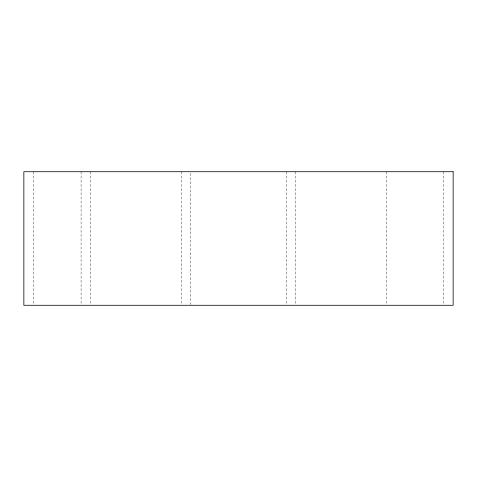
<?xml version="1.0" encoding="UTF-8"?>
<svg xmlns="http://www.w3.org/2000/svg" width="477" height="477" viewBox="0 0 477 477"><rect width="100%" height="100%" fill="white"/><g stroke="black" fill="none" stroke-linecap="round" stroke-linejoin="round"><path stroke-width="0.36" stroke-dasharray="2.38 1.79" d="M443.61 171.72L443.61 304.541M386.37 171.72L386.37 304.541M295.74 171.72L295.74 304.541M286.2 171.72L286.2 304.541M190.8 173.205L190.8 304.541M181.26 171.72L181.26 304.541M90.63 171.72L90.63 304.541M81.09 171.72L81.09 304.541M33.39 171.72L33.39 304.541"/><path stroke-width="0.72" d="M453.15 171.72L23.85 171.72L23.85 305.28L453.15 305.28L453.15 171.72"/></g></svg>
